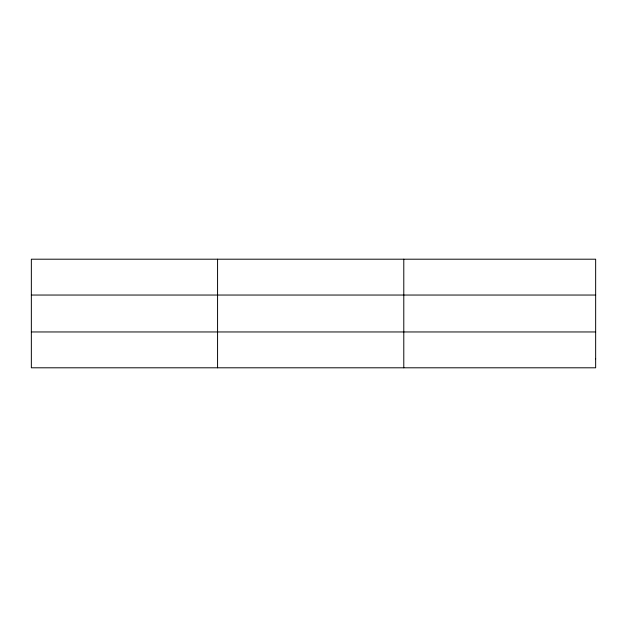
<?xml version="1.0" encoding="UTF-8"?>
<svg xmlns="http://www.w3.org/2000/svg" width="627" height="627" viewBox="0 0 627 627"><rect width="100%" height="100%" fill="white"/><g stroke="black" fill="none" stroke-linecap="round" stroke-linejoin="round"><path stroke-width="0.94" d="M217.569 367.798L217.569 259.202M403.788 367.798L403.788 259.202M31.35 295.043L595.65 295.043M31.35 331.957L595.65 331.957M595.65 358.84L595.65 367.798L31.35 367.798L31.35 259.202L595.65 259.202L595.65 358.84"/></g></svg>
